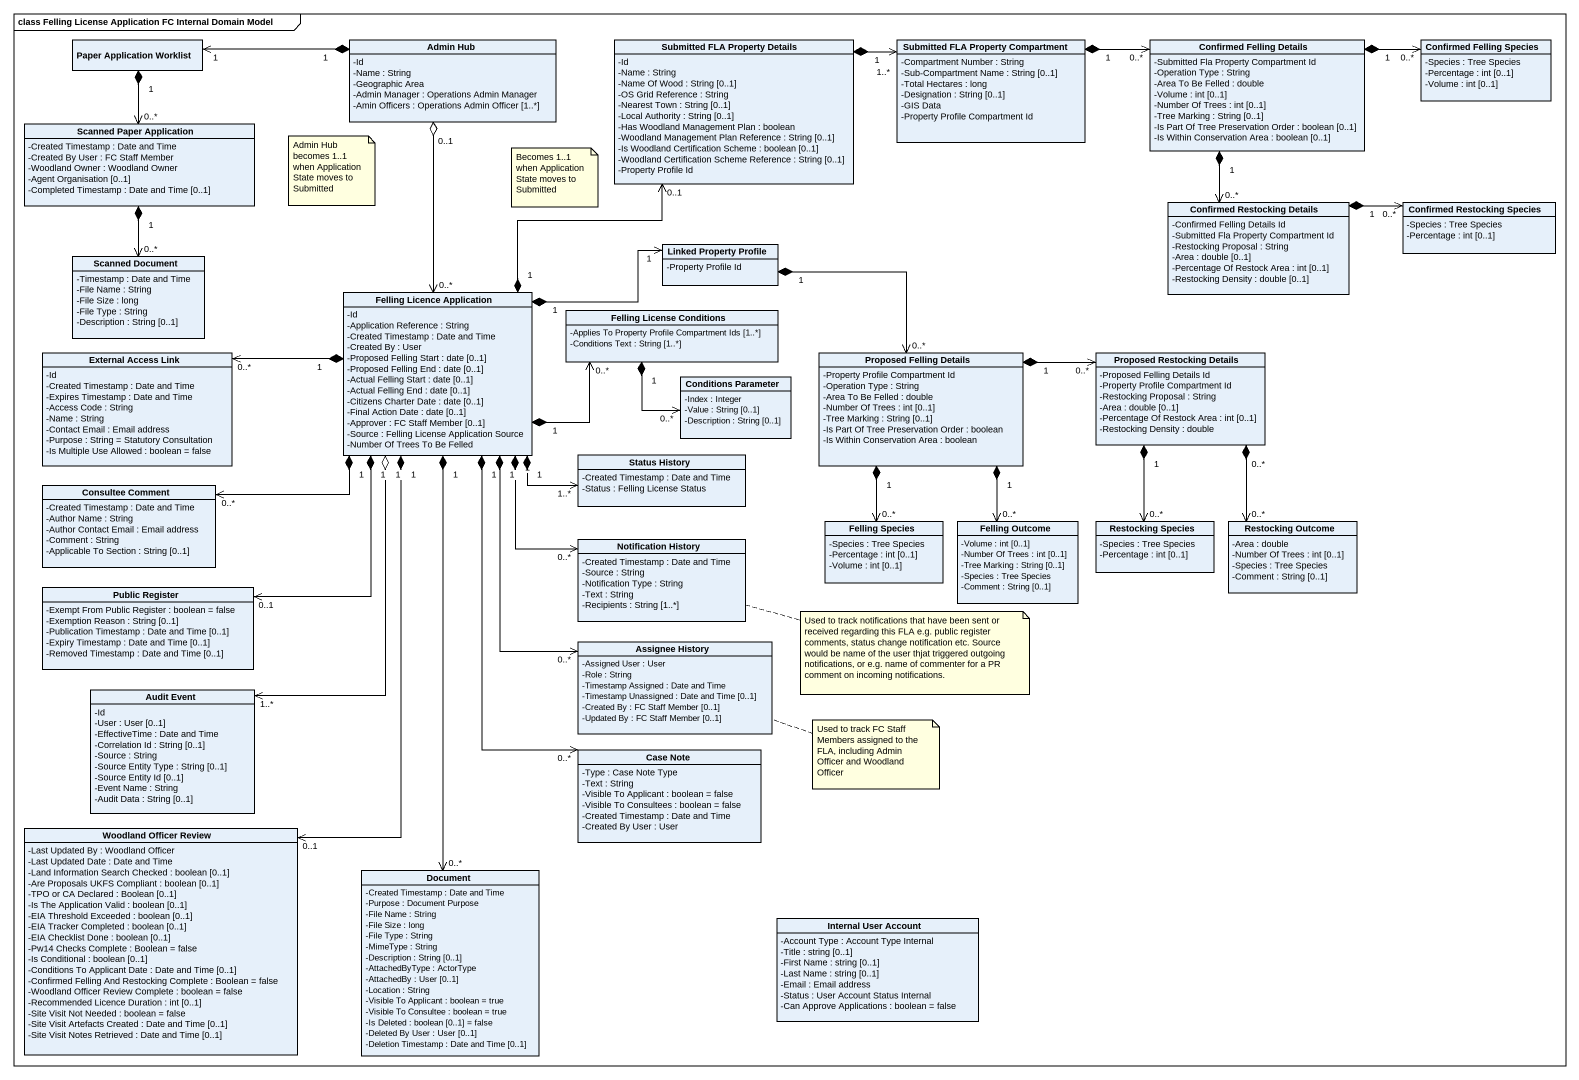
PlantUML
@startuml
mainframe class Felling License Application FC Internal Domain Model
hide circle
hide empty members
skinparam classAttributeIconSize 0
class "Paper Application Worklist" as Paper_Application_Worklist
class "Admin Hub" as Admin_Hub {
  -Id
  -Name : String
  -Geographic Area
  -Admin Manager : Operations Admin Manager
  -Amin Officers : Operations Admin Officer [1..*]
}
class "Submitted FLA Property Details" as Submitted_FLA_Property {
  -Id
  -Name : String
  -Name Of Wood : String [0..1]
  -OS Grid Reference : String
  -Nearest Town : String [0..1]
  -Local Authority : String [0..1]
  -Has Woodland Management Plan : boolean
  -Woodland Management Plan Reference : String [0..1]
  -Is Woodland Certification Scheme : boolean [0..1]
  -Woodland Certification Scheme Reference : String [0..1]
  -Property Profile Id
}
class "Submitted FLA Property Compartment" as Submitted_FLA_Property_2 {
  -Compartment Number : String
  -Sub-Compartment Name : String [0..1]
  -Total Hectares : long
  -Designation : String [0..1]
  -GIS Data
  -Property Profile Compartment Id
}
class "Confirmed Felling Details" as Confirmed_Felling_Details {
  -Submitted Fla Property Compartment Id
  -Operation Type : String
  -Area To Be Felled : double
  -Volume : int [0..1]
  -Number Of Trees : int [0..1]
  -Tree Marking : String [0..1]
  -Is Part Of Tree Preservation Order : boolean [0..1]
  -Is Within Conservation Area : boolean [0..1]
}
class "Confirmed Felling Species" as Confirmed_Felling_Species {
  -Species : Tree Species
  -Percentage : int [0..1]
  -Volume : int [0..1]
}
class "Scanned Paper Application" as Scanned_Paper_Application {
  -Created Timestamp : Date and Time
  -Created By User : FC Staff Member
  -Woodland Owner : Woodland Owner
  -Agent Organisation [0..1]
  -Completed Timestamp : Date and Time [0..1]
}
class "Confirmed Restocking Details" as Confirmed_Restocking_Details {
  -Confirmed Felling Details Id
  -Submitted Fla Property Compartment Id
  -Restocking Proposal : String
  -Area : double [0..1]
  -Percentage Of Restock Area : int [0..1]
  -Restocking Density : double [0..1]
}
class "Confirmed Restocking Species" as Confirmed_Restocking_Species {
  -Species : Tree Species
  -Percentage : int [0..1]
}
class "Scanned Document" as Scanned_Document {
  -Timestamp : Date and Time
  -File Name : String
  -File Size : long
  -File Type : String
  -Description : String [0..1]
}
class "Linked Property Profile" as Linked_Property_Profile {
  -Property Profile Id
}
class "Felling Licence Application" as Felling_Licence_Application {
  -Id
  -Application Reference : String
  -Created Timestamp : Date and Time
  -Created By : User
  -Proposed Felling Start : date [0..1]
  -Proposed Felling End : date [0..1]
  -Actual Felling Start : date [0..1]
  -Actual Felling End : date [0..1]
  -Citizens Charter Date : date [0..1]
  -Final Action Date : date [0..1]
  -Approver : FC Staff Member [0..1]
  -Source : Felling License Application Source
  -Number Of Trees To Be Felled
}
class "Felling License Conditions" as Felling_License_Conditions {
  -Applies To Property Profile Compartment Ids [1..*]
  -Conditions Text : String [1..*]
}
class "External Access Link" as External_Access_Link {
  -Id
  -Created Timestamp : Date and Time
  -Expires Timestamp : Date and Time
  -Access Code : String
  -Name : String
  -Contact Email : Email address
  -Purpose : String = Statutory Consultation
  -Is Multiple Use Allowed : boolean = false
}
class "Proposed Felling Details" as Proposed_Felling_Details {
  -Property Profile Compartment Id
  -Operation Type : String
  -Area To Be Felled : double
  -Number Of Trees : int [0..1]
  -Tree Marking : String [0..1]
  -Is Part Of Tree Preservation Order : boolean
  -Is Within Conservation Area : boolean
}
class "Proposed Restocking Details" as Proposed_Restocking_Details {
  -Proposed Felling Details Id
  -Property Profile Compartment Id
  -Restocking Proposal : String
  -Area : double [0..1]
  -Percentage Of Restock Area : int [0..1]
  -Restocking Density : double
}
class "Conditions Parameter" as Conditions_Parameter {
  -Index : Integer
  -Value : String [0..1]
  -Description : String [0..1]
}
class "Status History" as Status_History {
  -Created Timestamp : Date and Time
  -Status : Felling License Status
}
class "Consultee Comment" as Consultee_Comment {
  -Created Timestamp : Date and Time
  -Author Name : String
  -Author Contact Email : Email address
  -Comment : String
  -Applicable To Section : String [0..1]
}
class "Notification History" as Notification_History {
  -Created Timestamp : Date and Time
  -Source : String
  -Notification Type : String
  -Text : String
  -Recipients : String [1..*]
}
class "Felling Species" as Felling_Species {
  -Species : Tree Species
  -Percentage : int [0..1]
  -Volume : int [0..1]
}
class "Felling Outcome" as Felling_Outcome {
  -Volume : int [0..1]
  -Number Of Trees : int [0..1]
  -Tree Marking : String [0..1]
  -Species : Tree Species
  -Comment : String [0..1]
}
class "Restocking Species" as Restocking_Species {
  -Species : Tree Species
  -Percentage : int [0..1]
}
class "Restocking Outcome" as Restocking_Outcome {
  -Area : double
  -Number Of Trees : int [0..1]
  -Species : Tree Species
  -Comment : String [0..1]
}
class "Public Register" as Public_Register {
  -Exempt From Public Register : boolean = false
  -Exemption Reason : String [0..1]
  -Publication Timestamp : Date and Time [0..1]
  -Expiry Timestamp : Date and Time [0..1]
  -Removed Timestamp : Date and Time [0..1]
}
class "Assignee History" as Assignee_History {
  -Assigned User : User
  -Role : String
  -Timestamp Assigned : Date and Time
  -Timestamp Unassigned : Date and Time [0..1]
  -Created By : FC Staff Member [0..1]
  -Updated By : FC Staff Member [0..1]
}
class "Audit Event" as Audit_Event {
  -Id
  -User : User [0..1]
  -EffectiveTime : Date and Time
  -Correlation Id : String [0..1]
  -Source : String
  -Source Entity Type : String [0..1]
  -Source Entity Id [0..1]
  -Event Name : String
  -Audit Data : String [0..1]
}
class "Case Note" as Case_Note {
  -Type : Case Note Type
  -Text : String
  -Visible To Applicant : boolean = false
  -Visible To Consultees : boolean = false
  -Created Timestamp : Date and Time
  -Created By User : User
}
class "Woodland Officer Review" as Woodland_Officer_Review {
  -Last Updated By : Woodland Officer
  -Last Updated Date : Date and Time
  -Land Information Search Checked : boolean [0..1]
  -Are Proposals UKFS Compliant : boolean [0..1]
  -TPO or CA Declared : Boolean [0..1]
  -Is The Application Valid : boolean [0..1]
  -EIA Threshold Exceeded : boolean [0..1]
  -EIA Tracker Completed : boolean [0..1]
  -EIA Checklist Done : boolean [0..1]
  -Pw14 Checks Complete : Boolean = false
  -Is Conditional : boolean [0..1]
  -Conditions To Applicant Date : Date and Time [0..1]
  -Confirmed Felling And Restocking Complete : Boolean = false
  -Woodland Officer Review Complete : boolean = false
  -Recommended Licence Duration : int [0..1]
  -Site Visit Not Needed : boolean = false
  -Site Visit Artefacts Created : Date and Time [0..1]
  -Site Visit Notes Retrieved : Date and Time [0..1]
}
class Document {
  -Created Timestamp : Date and Time
  -Purpose : Document Purpose
  -File Name : String
  -File Size : long
  -File Type : String
  -MimeType : String
  -Description : String [0..1]
  -AttachedByType : ActorType
  -AttachedBy : User [0..1]
  -Location : String
  -Visible To Applicant : boolean = true
  -Visible To Consultee : boolean = true
  -Is Deleted : boolean [0..1] = false
  -Deleted By User : User [0..1]
  -Deletion Timestamp : Date and Time [0..1]
}
class "Internal User Account" as Internal_User_Account {
  -Account Type : Account Type Internal
  -Title : string [0..1]
  -First Name : string [0..1]
  -Last Name : string [0..1]
  -Email : Email address
  -Status : User Account Status Internal
  -Can Approve Applications : boolean = false
}
Paper_Application_Worklist "1" *--> "0..*" Scanned_Paper_Application
Admin_Hub "1" *-left-> "1" Paper_Application_Worklist
Admin_Hub "0..1" o--> "0..*" Felling_Licence_Application
Submitted_FLA_Property "1" *-right-> "1..*" Submitted_FLA_Property_2
Submitted_FLA_Property_2 "1" *-right-> "0..*" Confirmed_Felling_Details
Confirmed_Felling_Details "1" *-right-> "0..*" Confirmed_Felling_Species
Confirmed_Felling_Details "1" *--> "0..*" Confirmed_Restocking_Details
Scanned_Paper_Application "1" *--> "0..*" Scanned_Document
Confirmed_Restocking_Details "1" *-right-> "0..*" Confirmed_Restocking_Species
Linked_Property_Profile "1" *--> "0..*" Proposed_Felling_Details
Felling_Licence_Application "1" *-up-> "0..1" Submitted_FLA_Property
Felling_Licence_Application "1" *-right-> "1" Linked_Property_Profile
Felling_Licence_Application "1" *-right-> "0..*" Felling_License_Conditions
Felling_Licence_Application "1" *-left-> "0..*" External_Access_Link
Felling_Licence_Application "1" *-right-> "1..*" Status_History
Felling_Licence_Application "1" *-left-> "0..*" Consultee_Comment
Felling_Licence_Application "1" *--> "0..*" Notification_History
Felling_Licence_Application "1" *--> "0..1" Public_Register
Felling_Licence_Application "1" *--> "0..*" Assignee_History
Felling_Licence_Application "1" o--> "1..*" Audit_Event
Felling_Licence_Application "1" *--> "0..*" Case_Note
Felling_Licence_Application "1" *--> "0..1" Woodland_Officer_Review
Felling_Licence_Application "1" *--> "0..*" Document
Felling_License_Conditions "1" *--> "0..*" Conditions_Parameter
Proposed_Felling_Details "1" *-right-> "0..*" Proposed_Restocking_Details
Proposed_Felling_Details "1" *--> "0..*" Felling_Species
Proposed_Felling_Details "1" *--> "0..*" Felling_Outcome
Proposed_Restocking_Details "1" *--> "0..*" Restocking_Species
Proposed_Restocking_Details "0..*" *--> "0..*" Restocking_Outcome
note as N1
  Admin Hub becomes 1..1 when Application State moves to Submitted
end note
note as N2
  Becomes 1..1 when Application State moves to Submitted
end note
note right of Notification_History : Used to track notifications that have been sent or received regarding this FLA e.g. public register comments, status change notification etc. Source would be name of the user thjat triggered outgoing notifications, or e.g. name of commenter for a PR comment on incoming notifications.
note right of Assignee_History : Used to track FC Staff Members assigned to the FLA, including Admin Officer and Woodland Officer
@enduml
